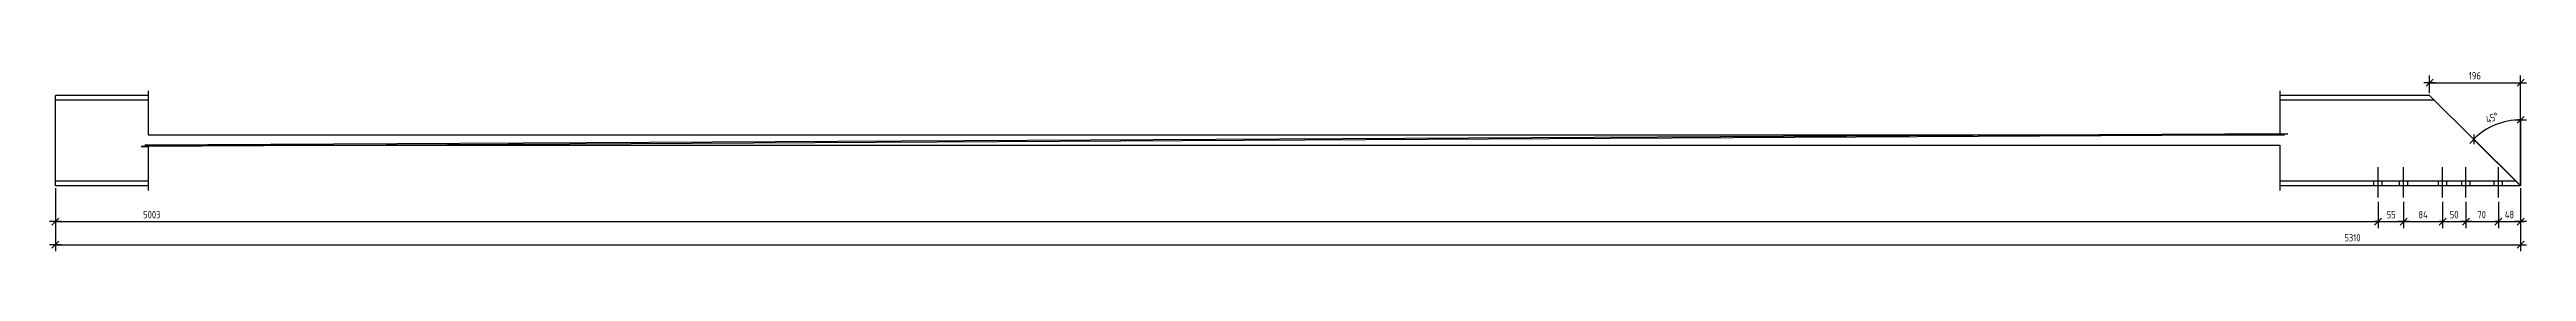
# Model space of a CAD drawing. Header units: millimetres. Extents: x 15 to 16586, y 15 to 407.
# Drawn here: x 15 to 5350, y 15 to 407 of the extents above; entities that cross this region are included whole.
import ezdxf

# ---------------------------------------------------------------- set-up
doc = ezdxf.new("R2010")
doc.units = ezdxf.units.MM
for name, color, linetype in [('1', 7, 'Continuous'), ('19', 7, 'Continuous'), ('20', 7, 'Continuous')]:
    doc.layers.add(name, color=color, linetype=linetype)
doc.styles.add('GOST type A', font='', dxfattribs={"height": 0.2})
doc.styles.get('GOST type A').set_extended_font_data('GOST type A')

msp = doc.modelspace()

# ---------------------------------------------------------------- linework, layer by layer
at = {"layer": '1'}
for p, q in [((27.5, 156.5), (27.5, 351.5)), ((227.5, 351.5), (27.5, 351.5)), ((227.5, 341.5), (27.5, 341.5)), ((227.5, 361.5), (227.5, 266.5)), ((4818.5, 361.5), (4818.5, 269)), ((5141.5, 351.5), (4818.5, 351.5)), ((5151.6, 341.5), (4818.5, 341.5)), ((5337.5, 156.5), (5141.5, 351.5)), ((4836, 269), (220, 244)), ((4818.5, 269), (4836, 269)), ((4828.5, 266.5), (212.5, 241.5)), ((212.5, 241.5), (227.5, 241.5)), ((220, 244), (4818.5, 244)), ((227.5, 266.5), (4828.5, 266.5)), ((227.5, 241.5), (227.5, 146.5)), ((4818.5, 244), (4818.5, 146.5)), ((227.5, 166.5), (27.5, 166.5)), ((5327.4, 166.5), (4818.5, 166.5)), ((227.5, 156.5), (27.5, 156.5)), ((5337.5, 156.5), (4818.5, 156.5))]:
    msp.add_line(p, q, dxfattribs=at)
at = {"layer": '19'}
for p, q in [((5154, 379), (5129, 379)), ((5149, 386.5), (5134, 371.5)), ((5141.5, 379), (5134, 379)), ((5141.5, 356.5), (5141.5, 395)), ((5141.5, 379), (5337.5, 379)), ((5325, 379), (5350, 379)), ((5330, 371.5), (5345, 386.5)), ((5337.5, 161.5), (5337.5, 395)), ((5337.5, 379), (5345, 379)), ((5236.5, 267.6), (5236.5, 246.4)), ((5325, 299), (5350, 299)), ((5330, 291.5), (5345, 306.5)), ((5337.5, 299), (5337.5, 156.5)), ((5245.3, 265.9), (5227.7, 248.1)), ((5334, 160), (5236.5, 257)), ((5236.5, 257), (5337.5, 156.5)), ((27.5, 151.5), (27.5, 65)), ((27.5, 151.5), (27.5, 15)), ((5030.5, 121.5), (5030.5, 65)), ((5030.5, 121.5), (5030.5, 65)), ((5085.5, 121.5), (5085.5, 65)), ((5085.5, 121.5), (5085.5, 65)), ((5169.5, 121.5), (5169.5, 65)), ((5169.5, 121.5), (5169.5, 65)), ((5219.5, 121.5), (5219.5, 65)), ((5289.5, 121.5), (5289.5, 65)), ((5337.5, 151.5), (5337.5, 65)), ((40, 79), (15, 79)), ((35, 86.5), (20, 71.5)), ((27.5, 79), (20, 79)), ((27.5, 79), (5030.5, 79)), ((5018, 79), (5043, 79)), ((5023, 71.5), (5038, 86.5)), ((5030.5, 79), (5038, 79)), ((5030.5, 79), (5085.5, 79)), ((5098, 79), (5073, 79)), ((5093, 86.5), (5078, 71.5)), ((5085.5, 79), (5078, 79)), ((5085.5, 79), (5169.5, 79)), ((5157, 79), (5182, 79)), ((5162, 71.5), (5177, 86.5)), ((5169.5, 79), (5177, 79)), ((5232, 79), (5207, 79)), ((5227, 86.5), (5212, 71.5)), ((5277, 79), (5302, 79)), ((5282, 71.5), (5297, 86.5)), ((5289.5, 79), (5337.5, 79)), ((5350, 79), (5325, 79)), ((5345, 86.5), (5330, 71.5)), ((40, 29), (15, 29)), ((35, 36.5), (20, 21.5)), ((27.5, 29), (20, 29)), ((27.5, 29), (5337.5, 29)), ((5325, 29), (5350, 29)), ((5330, 21.5), (5345, 36.5)), ((5337.5, 29), (5345, 29))]:
    msp.add_line(p, q, dxfattribs=at)
msp.add_arc((5337.5, 156.5), 142.5, 90, 135.1465, dxfattribs=at)
at = {"layer": '20'}
for p, q in [((5021.5, 156.5), (5021.5, 166.5)), ((5021.5, 156.5), (5021.5, 166.5)), ((5030.5, 131.5), (5030.5, 196.5)), ((5030.5, 131.5), (5030.5, 196.5)), ((5039.5, 156.5), (5039.5, 166.5)), ((5039.5, 156.5), (5039.5, 166.5)), ((5076.5, 156.5), (5076.5, 166.5)), ((5076.5, 156.5), (5076.5, 166.5)), ((5085.5, 131.5), (5085.5, 196.5)), ((5085.5, 131.5), (5085.5, 196.5)), ((5094.5, 156.5), (5094.5, 166.5)), ((5094.5, 156.5), (5094.5, 166.5)), ((5160.5, 156.5), (5160.5, 166.5)), ((5160.5, 156.5), (5160.5, 166.5)), ((5169.5, 131.5), (5169.5, 196.5)), ((5169.5, 131.5), (5169.5, 196.5)), ((5178.5, 156.5), (5178.5, 166.5)), ((5178.5, 156.5), (5178.5, 166.5)), ((5210.5, 156.5), (5210.5, 166.5)), ((5210.5, 156.5), (5210.5, 166.5)), ((5219.5, 131.5), (5219.5, 196.5)), ((5219.5, 131.5), (5219.5, 196.5)), ((5228.5, 156.5), (5228.5, 166.5)), ((5228.5, 156.5), (5228.5, 166.5)), ((5280.5, 156.5), (5280.5, 166.5)), ((5280.5, 156.5), (5280.5, 166.5)), ((5289.5, 131.5), (5289.5, 196.5)), ((5289.5, 131.5), (5289.5, 196.5)), ((5298.5, 156.5), (5298.5, 166.5)), ((5298.5, 156.5), (5298.5, 166.5))]:
    msp.add_line(p, q, dxfattribs=at)

# ---------------------------------------------------------------- next in the draw order: wipeouts: each hides what was drawn before it
for points in [[(5256.7, 382.8), (5256.7, 407.3), (5222.3, 407.3), (5222.3, 382.8)], [(5297.1, 299.7), (5287.7, 322.3), (5255.1, 308.8), (5264.5, 286.2)], [(4844.9, 82.7), (4844.9, 107.2), (213.1, 107.2), (213.1, 82.7)], [(5141.2, 82.7), (5141.2, 107.2), (5113.8, 107.2), (5113.8, 82.7)], [(5327.2, 82.7), (5327.2, 107.2), (5299.8, 107.2), (5299.8, 82.7)], [(4996.7, 32.8), (4996.7, 57.3), (4954.3, 57.3), (4954.3, 32.8)]]:
    msp.add_wipeout(points).dxf.layer = '19'

# ---------------------------------------------------------------- next in the draw order: linework, layer by layer
at = {"layer": '19'}
for p, q in [((5289.5, 121.5), (5289.5, 65)), ((5337.5, 151.5), (5337.5, 15)), ((5018, 79), (5043, 79)), ((5023, 71.5), (5038, 86.5)), ((5098, 79), (5073, 79)), ((5093, 86.5), (5078, 71.5)), ((5157, 79), (5182, 79)), ((5162, 71.5), (5177, 86.5)), ((5219.5, 79), (5289.5, 79)), ((5277, 79), (5302, 79)), ((5282, 71.5), (5297, 86.5)), ((5289.5, 79), (5282, 79)), ((5337.5, 79), (5345, 79))]:
    msp.add_line(p, q, dxfattribs=at)

# ---------------------------------------------------------------- next in the draw order: texts
at = {"layer": '19', "style": 'GOST type A'}
for s, p in [('196', (5225.8, 386.2)), ('5003', (216.6, 86.2)), ('84', (5117.3, 86.2)), ('48', (5303.3, 86.2)), ('5310', (4957.8, 36.2))]:
    msp.add_text(s, height=15.95, dxfattribs=at).set_placement(p)
msp.add_text('45°', height=15.95, rotation=22.5745, dxfattribs=at).set_placement((5266.4, 290.7))

# ---------------------------------------------------------------- next in the draw order: wipeouts: each hides what was drawn before it
for points in [[(5070.6, 82.7), (5070.6, 107.2), (5045.4, 107.2), (5045.4, 82.7)], [(5268.2, 82.7), (5268.2, 107.2), (5240.8, 107.2), (5240.8, 82.7)]]:
    msp.add_wipeout(points).dxf.layer = '19'

# ---------------------------------------------------------------- next in the draw order: linework, layer by layer
at = {"layer": '19'}
for p, q in [((5219.5, 121.5), (5219.5, 65)), ((5030.5, 79), (5023, 79)), ((5085.5, 79), (5093, 79)), ((5169.5, 79), (5219.5, 79)), ((5232, 79), (5207, 79)), ((5227, 86.5), (5212, 71.5)), ((5219.5, 79), (5212, 79)), ((5289.5, 79), (5297, 79))]:
    msp.add_line(p, q, dxfattribs=at)

# ---------------------------------------------------------------- next in the draw order: texts
at = {"layer": '19', "style": 'GOST type A'}
for s, p in [('55', (5048.9, 86.2)), ('70', (5244.3, 86.2))]:
    msp.add_text(s, height=15.95, dxfattribs=at).set_placement(p)

# ---------------------------------------------------------------- next in the draw order: wipeouts: each hides what was drawn before it
msp.add_wipeout([(5207.7, 82.7), (5207.7, 107.2), (5181.3, 107.2), (5181.3, 82.7)]).dxf.layer = '19'

# ---------------------------------------------------------------- next in the draw order: linework, layer by layer
at = {"layer": '19'}
for p, q in [((5169.5, 79), (5162, 79)), ((5219.5, 79), (5227, 79))]:
    msp.add_line(p, q, dxfattribs=at)

# ---------------------------------------------------------------- next in the draw order: texts
at = {"layer": '19', "style": 'GOST type A'}
msp.add_text('50', height=15.95, dxfattribs=at).set_placement((5184.8, 86.2))

doc.saveas('drawing.dxf')
